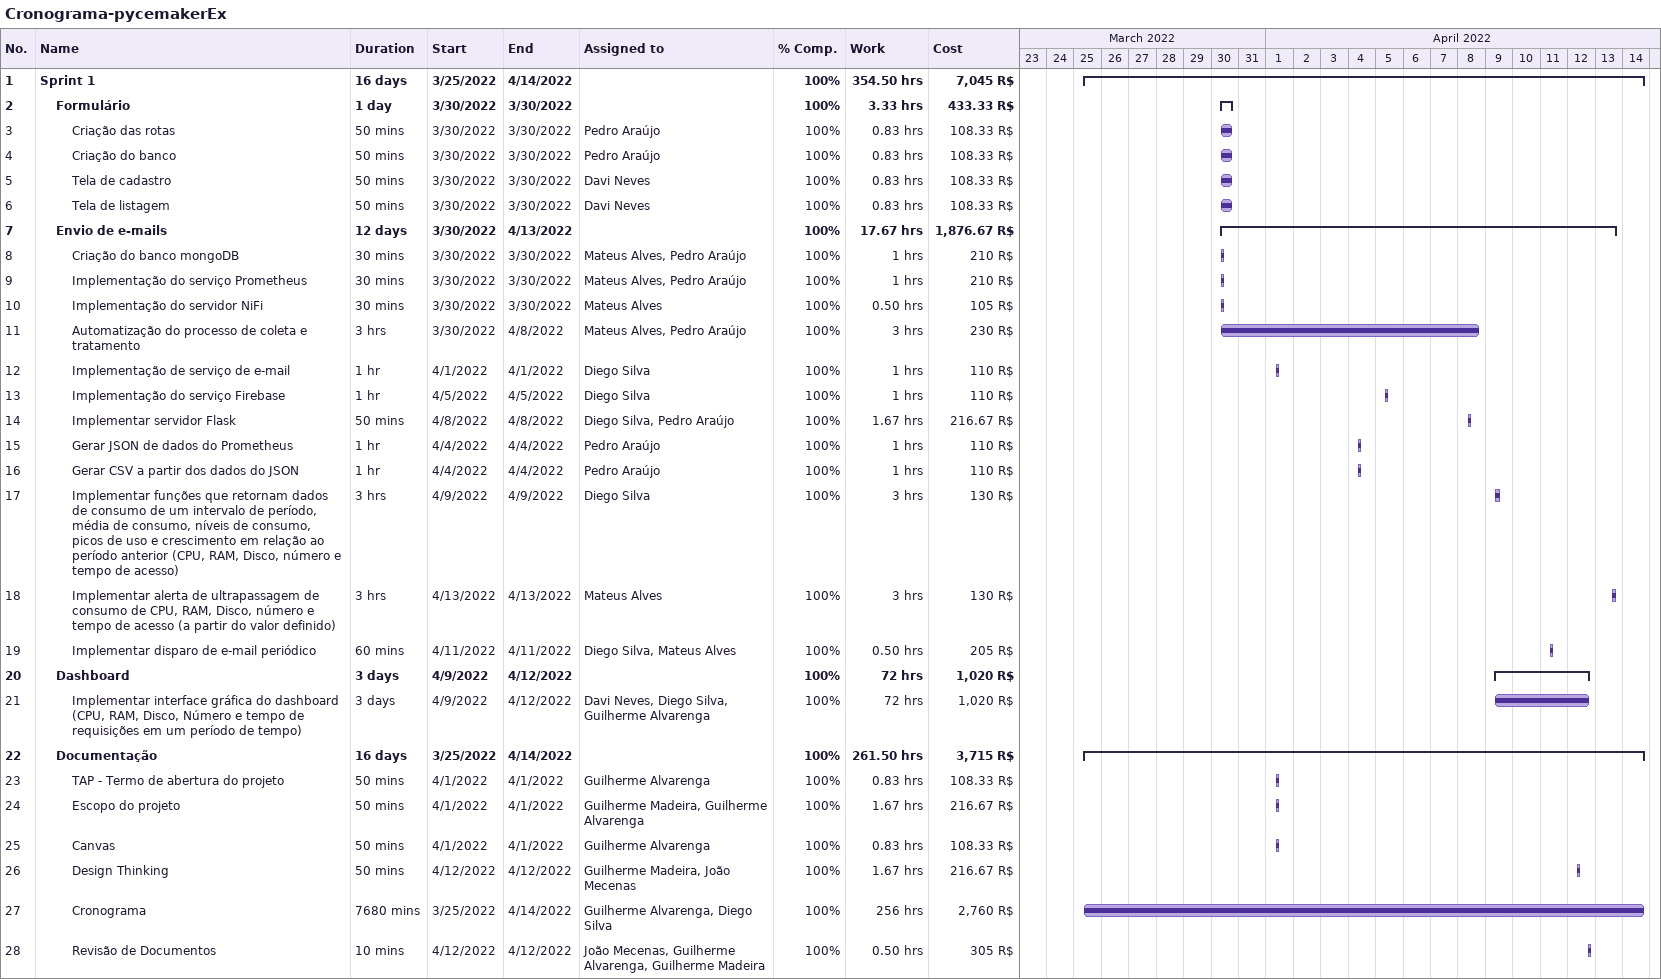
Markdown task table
Cronograma-pycemakerEx

| ID | Level | Task | Duration | Start | Finish | Resources | % complete | Work (h) | Cost (R$) |
|---|---|---|---|---|---|---|---|---|---|
| 1 | 1 | **Sprint 1** | 16d | 2022-03-25 | 2022-04-14 |  | 100 | 354.50 | 7045 |
| 2 | 2 | **Formulário** | 1d | 2022-03-30 | 2022-03-30 |  | 100 | 3.33 | 433.33 |
| 3 | 3 | Criação das rotas | 50min | 2022-03-30 | 2022-03-30 | Pedro Araújo | 100 | 0.83 | 108.33 |
| 4 | 3 | Criação do banco | 50min | 2022-03-30 | 2022-03-30 | Pedro Araújo | 100 | 0.83 | 108.33 |
| 5 | 3 | Tela de cadastro | 50min | 2022-03-30 | 2022-03-30 | Davi Neves | 100 | 0.83 | 108.33 |
| 6 | 3 | Tela de listagem | 50min | 2022-03-30 | 2022-03-30 | Davi Neves | 100 | 0.83 | 108.33 |
| 7 | 2 | **Envio de e-mails** | 12d | 2022-03-30 | 2022-04-13 |  | 100 | 17.67 | 1876.67 |
| 8 | 3 | Criação do banco mongoDB | 30min | 2022-03-30 | 2022-03-30 | Mateus Alves, Pedro Araújo | 100 | 1 | 210 |
| 9 | 3 | Implementação do serviço Prometheus | 30min | 2022-03-30 | 2022-03-30 | Mateus Alves, Pedro Araújo | 100 | 1 | 210 |
| 10 | 3 | Implementação do servidor NiFi | 30min | 2022-03-30 | 2022-03-30 | Mateus Alves | 100 | 0.50 | 105 |
| 11 | 3 | Automatização do processo de coleta e tratamento | 3h | 2022-03-30 | 2022-04-08 | Mateus Alves, Pedro Araújo | 100 | 3 | 230 |
| 12 | 3 | Implementação de serviço de e-mail | 1h | 2022-04-01 | 2022-04-01 | Diego Silva | 100 | 1 | 110 |
| 13 | 3 | Implementação do serviço Firebase | 1h | 2022-04-05 | 2022-04-05 | Diego Silva | 100 | 1 | 110 |
| 14 | 3 | Implementar servidor Flask | 50min | 2022-04-08 | 2022-04-08 | Diego Silva, Pedro Araújo | 100 | 1.67 | 216.67 |
| 15 | 3 | Gerar JSON de dados do Prometheus | 1h | 2022-04-04 | 2022-04-04 | Pedro Araújo | 100 | 1 | 110 |
| 16 | 3 | Gerar CSV a partir dos dados do JSON | 1h | 2022-04-04 | 2022-04-04 | Pedro Araújo | 100 | 1 | 110 |
| 17 | 3 | Implementar funções que retornam dados de consumo de um intervalo de período, média de consumo, níveis de consumo, picos de uso e crescimento em relação ao período anterior (CPU, RAM, Disco, número e tempo de acesso) | 3h | 2022-04-09 | 2022-04-09 | Diego Silva | 100 | 3 | 130 |
| 18 | 3 | Implementar alerta de ultrapassagem de consumo de CPU, RAM, Disco, número e tempo de acesso (a partir do valor definido) | 3h | 2022-04-13 | 2022-04-13 | Mateus Alves | 100 | 3 | 130 |
| 19 | 3 | Implementar disparo de e-mail periódico | 60min | 2022-04-11 | 2022-04-11 | Diego Silva, Mateus Alves | 100 | 0.50 | 205 |
| 20 | 2 | **Dashboard** | 3d | 2022-04-09 | 2022-04-12 |  | 100 | 72 | 1020 |
| 21 | 3 | Implementar interface gráfica do dashboard (CPU, RAM, Disco, Número e tempo de requisições em um período de tempo) | 3d | 2022-04-09 | 2022-04-12 | Davi Neves, Diego Silva, Guilherme Alvarenga | 100 | 72 | 1020 |
| 22 | 2 | **Documentação** | 16d | 2022-03-25 | 2022-04-14 |  | 100 | 261.50 | 3715 |
| 23 | 3 | TAP - Termo de abertura do projeto | 50min | 2022-04-01 | 2022-04-01 | Guilherme Alvarenga | 100 | 0.83 | 108.33 |
| 24 | 3 | Escopo do projeto | 50min | 2022-04-01 | 2022-04-01 | Guilherme Madeira, Guilherme Alvarenga | 100 | 1.67 | 216.67 |
| 25 | 3 | Canvas | 50min | 2022-04-01 | 2022-04-01 | Guilherme Alvarenga | 100 | 0.83 | 108.33 |
| 26 | 3 | Design Thinking | 50min | 2022-04-12 | 2022-04-12 | Guilherme Madeira, João Mecenas | 100 | 1.67 | 216.67 |
| 27 | 3 | Cronograma | 7680min | 2022-03-25 | 2022-04-14 | Guilherme Alvarenga, Diego Silva | 100 | 256 | 2760 |
| 28 | 3 | Revisão de Documentos | 10min | 2022-04-12 | 2022-04-12 | João Mecenas, Guilherme Alvarenga, Guilherme Madeira | 100 | 0.50 | 305 |
